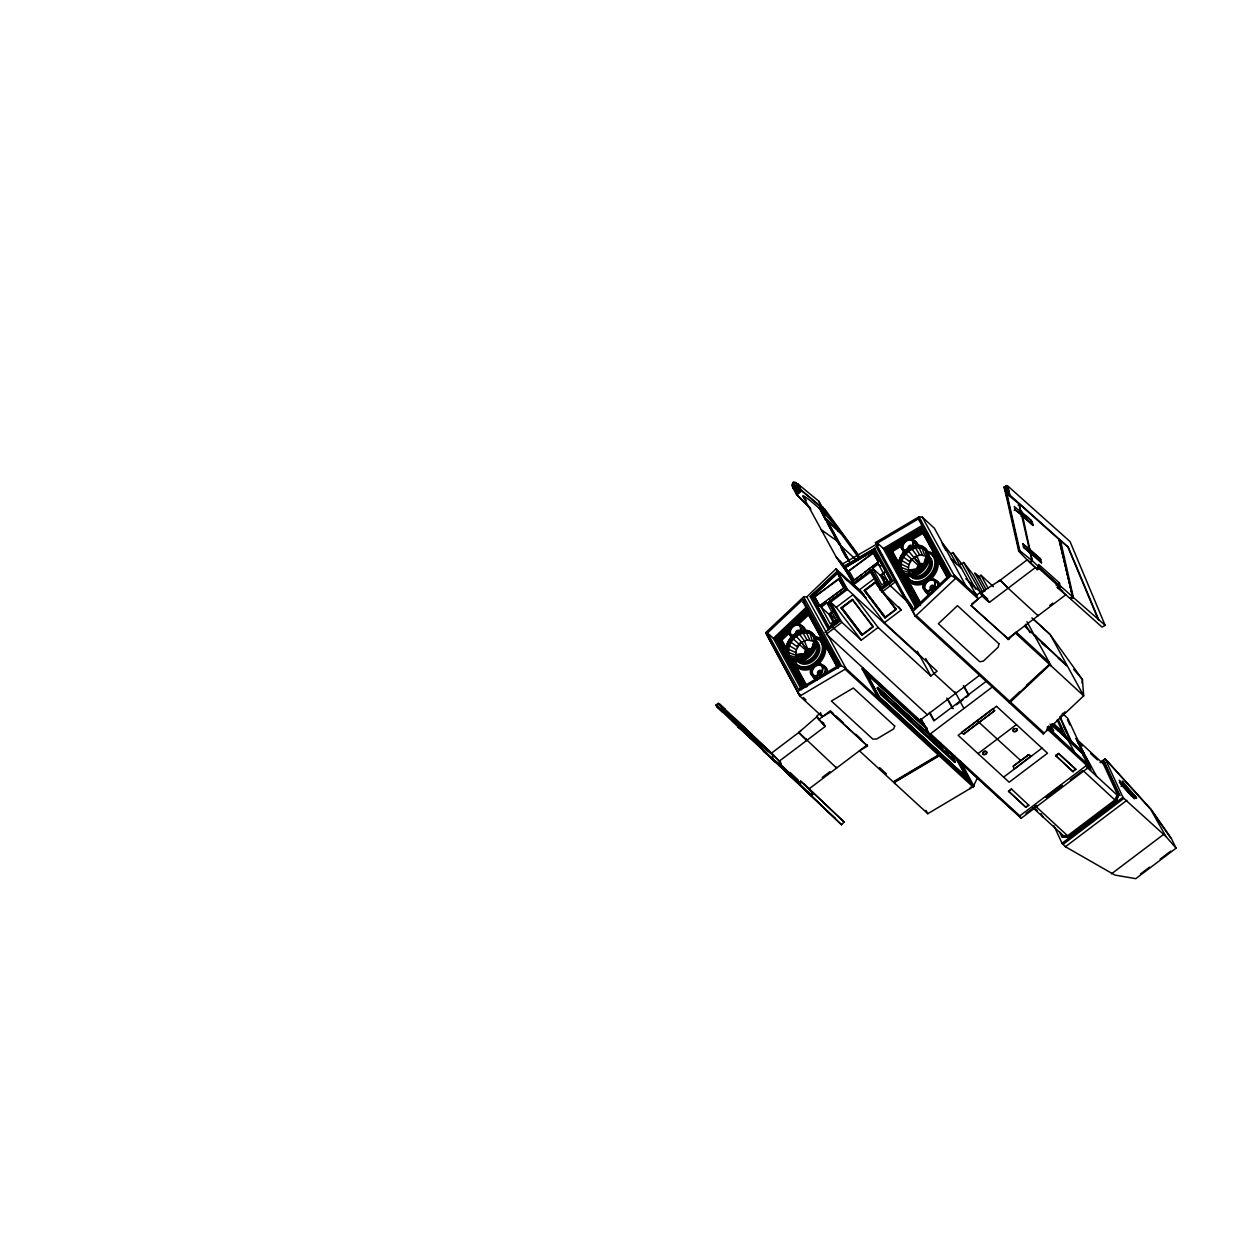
<?xml version="1.0" encoding="UTF-8"?>
<svg xmlns="http://www.w3.org/2000/svg" width="1238" height="1238" viewBox="0 0 1238 1238"><rect width="100%" height="100%" fill="white"/><g stroke="black" fill="none" stroke-linecap="round" stroke-linejoin="round"><path stroke-width="1.5" d="M734.536 718.752L722.667 708.817L721.8 709.73L771.553 758.321L773.843 755.907L780.451 762.113L778.176 764.542L757.641 744.378M734.536 718.35L773.224 755.397L772.558 757.037L770.995 757.795L721.8 709.73M815.517 643.187L812.592 634.986C801.048 625.36 783.035 642.646 788.962 655.304L796.638 657.471L805.536 654.716L806.031 655.831L798.077 659.266L790.85 657.672L794.239 659.962L800.073 660.458A16.574 12.148 -47.4 0 1 789.627 641.423A16.574 12.148 -47.4 0 1 814.356 636.1A16.574 12.148 -47.4 0 1 799.98 660.349C791.856 655.196 797.148 653.06 805.288 654.004L806.031 655.831A4.085 2.987 -47.4 0 0 806.696 656.233M796.638 657.471L795.879 654.747M805.288 654.004L805.257 654.438A4.085 2.987 -47.4 0 1 806.495 650.817L807.269 650.089L806.495 650.817L799.361 644.503L801.76 642.429L795.647 635.605M805.567 654.778L796.668 657.038M919.246 571.136A4.085 2.987 -47.4 0 1 918.581 570.733L917.838 568.907L908.398 570.084L917.807 569.341A4.085 2.987 -47.4 0 1 919.045 565.72L919.819 564.992L908.197 550.508C898.742 555.847 896.699 574.262 909.93 575.531M917.838 568.907L918.581 570.733L910.626 574.169L909.218 571.941M918.116 569.681L909.187 572.374L901.512 570.207M1082.012 683.067L1082.414 679.492L1050.257 634.754L1031.888 617.87M1019.075 503.928L1031.904 560.535L1030.295 561.882L1029.118 561.928L1018.735 551.25L1005.921 494.658L1006.989 494.101L1019.075 503.928L1018.162 505.027M803.385 654.577L795.848 655.181L796.344 649.795L799.454 644.549L792.645 638.375M806.232 653.06L806.913 655.475L808.507 653.896L806.232 653.06L807.191 651.436L809.002 653.06L809.776 652.472L808.693 650.306L810.333 649.95L811.323 652.565L810.488 651.807L811.679 650.476M900.459 567.221L908.398 570.084L908.893 564.698L912.004 559.452L905.195 553.278M918.782 567.963L919.447 570.378L921.057 568.799L918.782 567.963L919.741 566.354L921.552 567.963L922.325 567.375L921.242 565.209L924.446 565.766M927.277 554.516L928.082 555.243L926.241 551.514L927.417 557.951L923.347 567.344M1083.265 753.988L1083.59 752.596L1067.775 718.35L1062.374 713.382M813.536 641.392L814.991 643.187L811.416 650.352L814.078 641.392L811.989 648.078M923.486 564.636L924.771 566.045L923.486 564.636L926.086 556.295L928.067 558.106L926.086 556.295M924.538 562.981L926.628 556.295L925.142 549.889C920.515 545.184 912.932 546.84 908.197 550.508M796.251 487.911L796.823 488.128A7.103 5.2 -47.4 0 0 796.452 483.826A3.776 2.77 -47.4 0 0 793.868 482.65L793.156 482.247M811.726 653.308L809.791 651.528L810.333 649.95M924.229 565.379L923.037 566.71L923.873 567.468L922.341 566.431L922.883 564.853M923.177 567.19L923.703 565.611M969.988 788.621L970.499 787.182M1046.791 730.544L1052.764 723.797M853.864 582.448L836.254 557.1L802.905 496.19C803.741 492.91 839.952 528.317 822.078 508.307L818.813 501.22L797.814 483.919L796.978 484.553L798.077 486.782A7.443 5.463 -47.4 0 1 797.442 489.737A7.443 5.463 -47.4 0 1 794.889 489.18L793.604 487.107L792.784 487.726L796.297 494.132L810.921 509.158M983.08 752.874L982.879 753.694A2.306 1.517 -28.7 0 0 983.993 754.716L984.999 754.638A1.996 1.315 -28.7 0 0 986.64 753.385L986.841 752.565A2.306 1.517 -28.7 0 0 985.727 751.543L984.721 751.636M823.022 507.1L826.195 514.234L818.813 501.22M864.047 594.658L835.99 568.876L806.82 596.871L803.648 596.855L765.657 632.742L799.872 696.096L822.372 716.787L830.512 711.943L867.544 745.972L859.404 750.816L927.804 813.706L974.043 786.207L846.111 668.613L845.074 669.232L973.068 786.95L977.324 778.114M826.272 514.157L822.326 507.642L801.326 490.341L797.814 483.919M1086.856 767.251L1117.078 795.028L1115.005 799.918L1067.682 835.696L1063.334 835.665L1033.111 807.888M1059.651 832.044L1062.049 837.259L1067.574 837.275L1116.134 800.553L1118.781 794.363L1103.569 761.432L1100.381 762.546L1105.178 758.909L1150.984 809.219L1171.163 838.08L1176.1 848.154L1135.726 878.67L1114.85 875.049L1065.438 846.746L1062.049 843.279L1054.002 825.839M807.671 653.138L808.166 652.302M804.731 657.688C811.834 653.819 817.297 644.549 813.691 636.611L815.533 640.34L814.728 639.613M920.221 568.041L920.716 567.205M923.966 565.255L928.067 558.106M793.156 483.006L792.954 483.346A3.776 2.77 -47.4 0 0 792.784 486.596A7.103 5.2 -47.4 0 0 795.972 488.762L792.599 482.665M811.664 651.064L813.706 648.248M924.213 565.967L928.299 560.319M809.807 654.469L807.191 651.436M878.346 544.705L877.309 545.943L905.117 596.716L912.298 606.713L911.122 607.765L904.065 597.644L876.21 546.778L878.346 544.705L877.463 543.08L918.348 518.892L920.685 521.043M803.044 602.101L805.319 599.919L803.044 602.101L830.837 652.875L839.24 665.085L798.417 689.365L767.514 632.943L803.199 599.238L804.081 600.863M806.774 655.97L807.594 653.989L806.325 655.413M778.965 765.672L781.24 763.258M798.386 783.561L800.661 781.132L812.685 792.459L810.41 794.873L716.477 706.325L722.667 712.252L725.251 709.529L719.061 703.602L772.466 753.849M799.175 784.691L801.45 782.277M716.245 704.871L718.241 703.695L723.766 708.987L722.048 710.813L716.245 704.871L722.048 710.813M718.288 703.416L724.772 709.622L722.729 711.773L716.229 705.567L718.288 703.416L718.999 704.082M720.501 708.956L721.831 707.548L723.766 708.987M734.939 721.352L734.242 722.079L739.163 727.65M741.485 727.511L740.324 728.733L732.014 719.943L739.937 728.037M740.587 728.671L737.863 726.644L751.11 738.56L746.746 735.001L748.681 736.239M764.744 752.147L759.869 746.529M760.488 746.777L761.355 745.864L773.224 755.397M776.706 763.057L765.889 753.478L766.43 752.689M779.476 765.703L841.546 824.756L844.13 822.047L804.251 784.041M732.633 721.089L811.277 795.725L813.583 793.295L844.13 822.047M1060.951 715.812L1065.051 711.819M829.522 628.27L840.416 620.037L828.207 629.26L810.178 596.67L836.594 571.724L837.275 571.198L866.089 597.691M919.989 656.125L847.442 589.427L837.646 571.538L810.178 596.67M829.042 627.651L812.128 596.902L837.662 572.807L846.637 589.04L828.965 602.101L838.946 620.161L828.872 627.48L838.76 619.99M837.724 573.07L812.128 596.902M801.528 689.752L773.363 638.313L806.294 607.208M802.116 687.523L775.298 638.514L807.191 608.384M807.981 609.127L776.087 639.257L802.92 688.251M808.615 610.613L777.031 639.226L803.369 687.338M803.926 685.898L778.362 639.195L807.238 611.912M786.842 651.946L779.553 638.638L790.726 628.099M796.313 622.822L807.47 612.268L808.12 612.856L837.878 667.622M786.563 650.879L780.203 639.241L788.575 631.318M796.947 623.41L808.12 612.856M786.47 649.393L780.899 639.226L788.993 631.566M797.086 623.921L807.888 613.723L808.863 614.636L798.077 624.834M786.517 648.604L781.874 640.123L788.621 633.748M906.139 599.532L915.315 616.292L916.29 615.549L1044.145 733.035L1043.247 733.886L915.315 616.292L913.071 611.309L951.109 575.531L955.767 578.239L978.252 598.913L971.134 605.614L1008.599 639.319L971.134 605.614M915.315 616.292L955.767 578.239L922.325 517.159L918.967 516.834L875.436 542.584L879.676 551.189M1008.165 639.659L1015.284 632.958L1083.699 695.833L1043.247 733.886M1019.617 691.794L1008.707 702.054L1010.456 702.132M1026.441 685.388L1048.601 665.239M1049.484 664.388L1009.047 702.441L1010.007 701.714M1009.496 702.859L1049.932 664.806M808.012 652.209L809.513 651.064M911.601 548.434L916.894 555.754L914.124 557.348C922.666 566.772 920.732 568.706 911.911 559.406L919.602 554.825L926.628 556.295M920.561 567.112L922.062 565.967M921.552 569.372C917.079 574.061 909.017 576.954 903.4 572.575M905.117 596.716L904.065 597.644L913.52 608.926L949.236 575.33L918.348 518.892M801.032 730.513L798.835 732.463L836.609 768.055L836.037 767.003M798.82 732.447L816.554 717.003L825.251 726.458L779.352 761.091L771.584 753.075L798.696 732.556L806.542 740.525L805.892 738.947M1056.107 585.187L1057.484 584.135A2.244 1.64 -48 0 1 1058.629 586.224L1057.252 587.276L1065.67 594.859L1007.345 638.963M795.91 491.331C806.758 482.294 787.399 499.007 800.63 490.96L799.315 488.762M796.653 491.579L799.361 489.536L800.181 490.294L797.473 492.337L796.653 491.579L798.231 493.73L797.473 492.337M798.634 493.606L797.814 492.353L800.321 490.913M796.993 493.312L800.63 490.96M798.355 493.358L800.599 491.656L800.042 490.65M825.56 520.068L819.494 507.889L848.664 561.17M820.5 509.53L835.433 525.129M825.452 510.396L822.914 508.23L858.94 556.141M838.234 531.226L839.132 530.545M826.504 520.44L841.515 534.243L842.413 533.563L826.102 518.567L849.531 561.356M839.472 542.987L838.575 543.668L827.417 523.457M876.04 544.55L842.258 564.141L843.542 566.462L874.848 548.388L843.914 566.803L853.709 584.692L862.221 592.522M845.446 567.546L853.678 583.423L871.506 569.944L854.003 583.175L844.873 567.36L874.307 550.198L845.183 567.422M876.21 546.778L877.309 545.943M825.87 601.637L819.835 606.218L814.511 596.902L838.699 578.61L844.007 587.926L828.903 599.362M861.818 574.463L854.266 580.173L848.943 570.873L873.13 552.581L878.454 561.897L864.851 572.173M814.511 596.902L839.132 579.028M873.564 552.984L848.943 570.873M819.386 605.815L844.007 587.926M878.454 561.897L854.266 580.173M826.891 602.86L836.068 619.634L830.373 623.952L821.181 607.177L826.891 602.86L829.414 605.196M878.33 563.971L887.507 580.746L881.812 585.063L872.62 568.288L878.33 563.971L880.868 566.308M837.553 572.9L812.499 596.886L829.197 627.233L838.559 620.145L828.578 602.101L846.25 589.04L837.522 573.24L846.08 588.87M853.678 583.423L871.351 570.362L881.147 588.251L891.035 580.761L874.121 550.028M840.416 620.037L830.621 602.148L847.442 589.427M853.709 584.692L870.515 571.987L873.347 574.587M830.621 602.148L836.284 607.347L853.106 594.642L878.098 627.449L930.837 675.948L937.104 671.197L884.365 622.714L859.373 589.907L874.647 578.347M821.181 607.177L828.779 614.172L833.066 610.938M872.62 568.288L880.218 575.268L884.505 572.033M834.783 622.683L830.172 614.249L832.71 612.33M886.222 583.779L881.611 575.345L884.149 573.442M841.159 607.966L852.533 599.409L873.378 626.768L861.988 635.326L841.159 607.966L852.533 599.409M875.467 582.03L864.217 590.526L885.062 617.901L864.356 590.48L875.467 582.03L896.436 609.328L885.062 617.901M841.979 607.997L852.564 600.012L872.805 626.614L862.221 634.599L841.979 607.997L862.221 634.599M864.975 590.603L875.56 582.618L895.817 609.22L885.232 617.205L864.975 590.603L885.232 617.205M871.351 570.362L880.961 588.081L891.035 580.761M879.939 589.536L892.521 580.637L879.939 589.536L901.171 610.009L884.365 622.714M824.941 632.479L840.571 620.656L840.045 619.696M880.466 590.495L893.851 580.374M942.304 543.946L945.863 550.446M878.098 627.449L861.277 640.17L841.886 622.343L826.257 634.15L924.167 724.292M881.781 592.182L895.941 581.473M993.495 586.719L980.991 575.221L979.088 576.645L985.943 589.18M959.218 760.689L970.344 781.008L969.369 781.735L877.835 697.598L862.112 668.891L863.087 668.149L878.794 696.855L887.352 704.53M878.856 696.731L865.068 670.702L924.724 725.545M820.748 713.011L816.631 716.121L824.307 725.592L822.357 722.048M1060.084 585.682L1057.267 587.121L1069.663 598.171L1072.464 596.731L1060.084 585.682L1059.48 583.005L1038.667 564.435L1039.286 567.112L1036.469 568.552L1035.386 567.577L989.533 602.256L980.125 592.507L976.008 595.617L974.198 592.306L977.045 594.921M818.566 719.665L830.311 710.782L833.174 713.398M971.784 603.819L982.074 596.051L988.203 601.683M986.253 598.14L987.676 598.852M951.697 755.041L955.411 761.803L954.637 762.391L880.899 694.611L877.247 687.941L878.021 687.353L941.932 746.112L941.159 746.7L938.497 741.841M880.899 694.611L881.673 694.023L955.411 761.803M877.835 697.598L879.181 696.483L865.068 670.702M822.249 777.433L829.909 771.645M1037.444 614.729L1038.078 615.735L1008.119 588.189M1049.762 605.413L1052.842 603.092M779.398 761.138L780.451 762.128L779.073 763.165L799.392 782.23L800.769 781.193L809.018 788.916L867.343 744.812M830.512 711.943L867.544 745.972M919.989 720.315L979.335 675.453M1036.237 637.74L1036.515 636.734L1034.519 634.908L1034.117 635.682M985.974 681.519L933.885 720.903L929.305 712.717M956.34 704.809L963.195 699.609M965.95 697.536L968.689 695.462L963.319 685.666M1058.645 731.271L1051.681 724.725L1082.523 753.323L1089.719 766.477L1021.288 818.21L928.871 734.026L920.685 719.046L928.887 734.026L930.496 733.763L992.783 686.657M961.616 732.308L992.752 708.77L994.656 710.658L963.52 734.211L961.771 732.602M940.447 742.738L943.108 747.613L941.267 748.99L918.534 728.099M938.868 755.505L939.673 754.251L894.47 781.132L895.074 782.06L894.47 781.132M939.317 755.923L940.122 754.669L894.919 781.549M1066.444 665.224L1024.615 626.196M1066.754 665.781L1034.519 634.908M978.035 753.602L1016.398 724.601M1031.378 755.737L1014.077 769.216L1013.257 766.183L1028.144 754.917L1031.533 756.016L1028.144 754.917M1028.298 755.195L1013.257 766.183M1003.631 777.124L1041.978 748.123M1070.468 741.051L1059.713 716.848M1061.972 733.236L1071.412 741.392L1060.347 717.421M1008.521 791.144L1011.4 788.977L1028.793 805.211L1025.915 807.377L1008.521 791.144L1025.915 807.377M1055.674 755.505L1058.536 753.338L1075.667 769.077L1073.052 771.738L1055.674 755.505L1073.052 771.738M1008.784 791.624L1011.4 788.977M1055.921 755.985L1058.8 753.818L1075.93 769.556M1080.542 747.86L1076.766 740.045M1061.43 733.886L1082.523 753.323M1025.652 806.897L1028.793 805.211M1072.804 771.259L1075.667 769.077M930.496 733.763L1019.818 815.857L1086.655 765.316L1089.719 766.477L1047.456 726.845M1046.172 796.746L1061.523 785.14L1062.281 785.728L1047.069 797.551L1046.172 796.746L1047.069 797.551M1046.311 796.978L1061.662 785.372L1062.421 785.96M1046.93 797.334L1062.281 785.728M1026.039 813.397L1036.717 805.319M1070.297 779.94L1082.492 770.717M1091.034 767.034L1082.368 752.704M1117.496 794.564L1103.275 763.8L1104.776 762.67L1103.569 761.432M1070.375 835.805L1086.856 823.347M1091.343 819.958L1096.744 815.873M1099.731 813.614L1113.21 803.416M1062.049 843.279L1122.912 797.272L1105.178 758.909L1100.273 762.438M1062.9 844.486L1123.856 798.402L1165.902 836.455L1176.1 848.154M1065.438 846.746L1126.828 800.336M1111.399 873.889L1163.318 834.644M1140.446 874.013L1149.529 867.157M1160.13 859.141L1170.73 851.125M1105.178 758.909L1150.706 809.404M1121.055 786.3L1122.154 785.542L1134.488 798.742L1119.245 780.234L1122.154 785.542M1123.253 785.635L1124.336 784.877L1136.685 798.077L1122.262 781.101L1124.336 784.877M1132.553 795.198L1131.455 795.957L1119.353 782.339M1135.586 796.065L1134.921 796.514L1122.417 783.174M989.533 602.256L980.852 592.785L1000.149 580.22L1008.057 588.251M997.735 581.798L1000.165 580.235M830.837 652.875L831.998 652.132L839.333 662.051L838.033 662.872L804.143 601.266M919.648 565.023L920.701 564.466A4.085 2.987 -47.4 0 1 922.527 564.064M801.651 642.383L807.099 650.105L801.574 642.445L807.052 639.922L814.078 641.392M807.099 650.105L808.151 649.548A4.085 2.987 -47.4 0 1 811.463 649.733L810.936 649.733M797.798 691.438L841.267 665.595L846.111 668.613L799.872 696.096L765.657 632.742M893.604 782.261L939.828 754.778M894.053 782.679L940.276 755.18M845.275 567.654L873.951 550.415L890.648 580.761L881.301 587.833L871.32 569.789M877.463 543.08L883.313 548.465L922.558 525.237M917.11 606.883L885.418 548.991L923.563 526.429M924.353 527.156L886.207 549.718L917.002 605.955M923.95 528.146L887.228 549.858L918.209 606.419M918.101 604.283L888.141 549.564L922.821 529.044L948.942 576.258M890.354 549.084L901.898 542.259M906.866 539.319L923.362 529.554M899.283 566.679L890.06 549.827L902.858 542.259M907.655 539.412L922.062 530.901L922.697 531.489L947.287 576.397M890.06 549.827L890.71 550.415L903.508 542.848M909.899 539.056L922.697 531.489M899.624 565.426L891.468 550.523L901.233 544.751M910.998 538.963L922.403 532.232L923.378 533.129L911.988 539.876M891.468 550.523L892.459 551.436L902.223 545.649M950.923 553.711L952.873 552.55L962.189 564.482L975.73 589.226M960.518 564.373L963.69 562.501L973.006 574.432L982.926 592.569M1005.504 486.163L1006.927 492.399L1008.521 494.21L1006.401 495.308L1003.879 486.998L1006.68 486.132M1006.834 485.853L1009.481 494.952L1007.577 486.503L1006.834 485.853L1004.328 487.138L1006.974 496.237M1005.287 493.235L1006.927 492.399M1006.246 495.587L1008.753 494.287M1014.216 510.195L1015.067 509.762L1021.18 514.42L1033.049 525.407C1032.275 515.828 1017.775 514.977 1019.632 504.284M1020.22 512.95L1021.644 512.223L1022.387 515.488L1020.963 516.215M1039.286 567.112L1032.477 561.046L1030.697 553.169L1041.529 562.826L1040.709 559.266L1029.892 549.595L1021.768 511.99M1018.735 551.25L1019.818 550.709L1031.904 560.535M1029.892 549.595L1040.709 559.266M1029.49 549.966L1030.217 553.247L1023.47 547.211L1022.805 543.915L1030.124 549.641M1030.264 553.386L1031.053 552.984L1041.529 562.826M1059.186 540.201L1072.944 597.768L1059.186 540.201L1059.976 539.783M1060.099 541.006L1060.889 540.604M1032.477 561.046L1029.676 562.485L1036.469 568.552L1037.846 567.499L1058.629 586.224M1073.408 597.536L1060.548 540.774L1068.363 547.273L1098.679 619.619L1105.178 625.422L1102.021 627.062L1070.576 598.991L1073.408 597.536L1098.679 619.619M1037.011 569.882L1039.827 568.459M1056.664 584.429L1059.48 583.005M1057.809 588.452L1060.626 587.029M918.875 570.316L920.144 568.892L920.979 569.65M924.91 566.633L923.037 566.71M925.142 549.889C912.452 541.145 893.851 561.696 904.189 573.302L910.626 574.169L918.565 570.238M798.077 659.266L806.031 655.335M733.298 720.454L732.308 720.748M875.498 582.649L895.817 609.22M861.988 635.326L841.283 607.92M921.242 565.209L922.341 566.431M808.693 650.306L809.791 651.528M823.425 509.468L824.523 509.251A5.029 1.811 -40.8 0 1 825.328 509.886L858.274 554.887M920.53 564.482L916.724 555.769M807.981 649.579L804.344 640.851L799.052 633.531M802.472 660.968L793.45 659.235L800.058 659.606M800.847 660.334L796.591 659.885M919.602 568.722L921.057 568.799M807.068 653.819L808.507 653.896M909.713 575.113L905.999 574.138M802.27 660.473L805.102 660.752M795.848 655.181L787.91 652.302M908.29 567.468L900.336 563.785M795.74 652.565L787.786 648.882M908.893 564.698L901.125 560.149M796.344 649.795L788.575 645.246M812.592 634.986L809.203 632.68M810.89 653.277A3.915 2.878 -47.4 0 0 809.296 648.727A3.915 2.878 -47.4 0 0 804.731 652.937A3.915 2.878 -47.4 0 0 808.677 655.304L809.095 655.583M910.162 561.959L902.781 556.574M837.909 541.548L821.336 529.833L823.58 532.541M797.612 647.056L790.231 641.671M1032.244 521.832L1014.324 506.481L1015.067 509.762L1021.613 515.07M1030.852 552.922L1023.547 547.181L1030.078 552.504M1029.335 549.239L1022.805 543.915L1025.435 546.36M822.078 508.307L801.326 490.341L796.498 494.488L810.194 507.812M1068.363 547.273L1009.883 495.092L1007.84 486.039L1070.034 541.548L1105.178 625.422M1019.524 504.16L1059.604 539.969L1072.464 596.731M1022.217 515.735L1033.049 525.407M1070.112 597.939L1071.025 598.759M1037.784 566.06L1058.567 584.785M1038.094 566.664L1057.484 584.135M1060.223 588.886L1062.653 591.068M1033.219 618.892L1050.164 634.475L1083.699 695.833L1082.414 679.492L1073.671 669.278M922.325 517.159L934.365 528.224L965.857 585.76M979.351 577.125L974.755 572.915L984.891 591.408M975.188 573.689L979.769 577.914M951.078 558.771L961.539 568.381M1041.483 642.274L1047.023 647.381M1058.119 657.579L1060.889 660.117M1041.792 642.847L1045.94 646.669M1058.428 658.136L1061.198 660.69M965.857 578.703L982.074 593.621M980.852 592.785L986.903 598.465M953.817 574.695L976.318 595.37M1016.104 631.953L1049.251 662.423M921.753 547.583L924.647 555.104M918.611 546.933L922.248 554.609M927.417 557.951L928.206 558.678M915.145 547.227L919.602 554.825M924.956 565.162L925.761 565.89M921.49 566.617L922.325 567.375M919.741 566.354L921.552 567.963M921.335 570.3L920.144 568.892M918.627 569.619L919.447 570.378M916.151 573.287L916.94 574.014M888.141 549.564L917.745 603.138M885.418 548.991L888.605 551.931M912.592 574.509L913.396 575.237M1075.946 738.529L1103.275 763.8M797.411 484.228L800.243 486.828M819.912 504.903L825.328 509.886M1079.598 743.434L1082.352 745.972M1090.616 753.571L1097.518 759.915M1054.312 724.199L1062.514 731.751L1057.128 720.052M819.061 508.214L825.916 514.497M1052.315 723.828L1070.793 740.819M1071.412 741.392L1083.59 752.596M797.442 489.737L796.761 489.118A7.443 5.463 -47.4 0 1 792.506 486.797A4.132 3.033 -47.4 0 1 793.171 482.541A4.132 3.033 -47.4 0 1 796.73 483.609A7.443 5.463 -47.4 0 1 796.761 489.118L793.171 482.541M842.304 533.64L839.024 530.622L835.836 524.819M1048.586 725.979L1053.739 730.73L1050.134 724.137M881.611 575.345L888.373 581.566M1047.286 727.449L1089.719 766.477M1046.961 728.826L1086.655 765.316M1087.382 766.523L1090.988 769.85L1082.801 754.901M909.945 604.19L888.76 584.228M839.952 544.952L855.195 558.942M1083.838 771.274L1116.196 801.156L1118.285 796.282L1117.078 795.028M843.542 566.462L846.746 569.418M844.486 578.146L847.163 580.607M846.637 589.04L828.578 602.101M955.566 693.419L933.978 673.58L925.745 658.554M951.697 707.44L953.043 708.678L947.674 698.866M830.172 614.249L836.934 620.455M1035.092 805.737L1068.889 836.934L1064.541 836.919L1063.334 835.665M1034.829 808.275L1037.243 810.488M927.339 714.775L832.292 626.923M864.743 670.95L927.247 728.393M862.112 668.891L864.96 671.491M926.953 728.548L865.424 672.745L926.504 728.888M943.108 747.613L879.181 688.854L881.905 693.806L954.25 760.302L949.608 751.853M877.247 687.941L885.758 695.771M899.964 708.832L911.338 719.278M919.849 727.108L922.697 729.724M929.8 736.254L936.903 742.785M880.187 692.847L915.702 725.499M879.073 696.514L968.039 778.702L957.129 758.786M890.184 707.13L966.63 777.402M878.624 696.855L970.344 781.008M806.062 632.03L809.698 639.69M802.595 632.309L807.052 639.922M812.422 650.244L813.211 650.987M808.94 651.714L809.776 652.472M807.594 653.989L809.528 655.769M807.95 654.639L808.785 655.397M806.077 654.716L806.913 655.475M806.99 656.31L807.795 657.038M803.601 658.384L804.39 659.111M780.899 639.226L781.874 640.123M778.362 639.195L804.282 687.059M775.298 638.514L778.501 641.454M767.514 632.943L773.363 638.313M836.021 716.013L843.14 722.559M855.953 734.351L861.648 739.581M797.937 692.568L800.615 695.013M803.292 697.474L805.953 699.934M879.553 767.591L886.47 773.936M824.307 725.592L825.251 726.458L823.409 722.93M1061.771 733.267L1082.322 753.478M790.123 772.512L798.247 780.126M779.321 763.784L798.293 781.565M724.772 709.622L724.06 708.941L722.002 711.092L722.729 711.773M812.314 792.846L813.211 793.682L809.048 789.705M810.751 794.502L811.648 795.338L795.508 779.909M772.481 758.585L779.754 765.424M811.277 795.725L835.511 818.519M1092.999 818.055L1093.928 818.937M776.907 763.181L841.546 824.756M803.88 784.01L813.583 793.295M735.062 718.767L773.843 755.907M717.576 703.478L721.831 707.548M722.667 708.817L761.355 745.864M722.234 709.266L760.921 746.313M776.118 761.339L792.243 776.768M766.523 752.781L764.094 750.46L763.444 751.141L765.889 753.478M759.823 746.576L757.594 744.44L765.517 752.534M762.515 750.011L765.904 753.23M772.326 759.498L774.756 761.819M1071.102 741.624L1081.269 751.574M1035.339 567.546L1027.416 559.653L1000.304 580.142L1008.15 588.096M1127.091 789.504L1136.035 798.525M792.784 487.726L795.446 490.449M1118.781 794.363L1119.988 795.601L1104.776 762.67M1116.134 800.553L1117.341 801.806M1090.663 819.819L1091.56 820.732M836.254 557.1L843.852 565.101M839.225 560.752L843.078 564.807L839.225 560.845L849.81 576.072M1122.912 797.272L1123.856 798.402M802.905 496.19L806.278 500.245M924.353 549.146L927.03 552.241L927.804 556.636M909.187 571.879L910.626 573.689M811.803 634.243L814.48 637.338L815.254 641.733M796.638 656.976L798.077 658.771M788.962 655.304L791.639 658.399M981.61 593.961L963.69 562.501M968.549 581.195L973.037 586.858M942.056 542.615L951.372 554.547L956.881 564.59M840.571 620.656L841.886 622.343M898.896 607.022L901.171 610.009M836.284 607.347L861.277 640.17M841.515 534.243L858.042 556.821M1170.529 837.786L1150.582 809.188L1165.902 836.455M1019.818 815.857L1021.288 818.21L929.336 733.685L920.933 718.705M929.723 712.314L934.319 720.501M1026.936 621.662L1051.201 665.967M1025.435 624.339L1029.985 632.664M1081.78 749.191L1096.543 776.164M1083.173 752.658L1090.167 765.424M1080.975 749.238L1089.719 765.208M980.991 575.221L988.28 588.53M1066.986 738.266L1074.182 751.404M980.125 592.507L982.074 596.051M952.873 552.55L978.252 598.913M918.967 516.834L951.109 575.531M927.262 533.176L929.104 536.565M934.659 546.701L936.501 550.074M942.056 560.21L943.913 563.584M924.848 529.802L950.289 576.258M922.821 529.044L949.298 577.419M922.062 530.901L947.55 577.465M922.403 532.232L947.472 578.007M994.656 710.658L963.52 734.211M1020.7 760.55L977.339 720.826M1041.081 813.66L1042.798 816.801M892.459 551.436L899.716 564.683M905.148 574.618L906.959 577.929M908.769 581.241L920.561 602.767M904.158 573.705L920.484 603.51M890.71 550.415L899.005 565.58M903.616 573.999L920.221 604.314M901.125 570.037L920.499 605.413M964.139 686.425L968.611 694.58M901.295 575.082L903.106 578.394M914.867 599.888L916.677 603.2M883.313 548.465L915.656 607.549M875.436 542.584L877.108 545.633M907.454 601.049L913.071 611.309M881.487 554.5L883.313 557.827M888.76 567.793L893.31 576.088M895.12 579.415L896.962 582.773M902.471 592.816L904.297 596.174M955.086 691.887L963.922 708.492M874.492 548.047L892.521 580.637M873.13 552.581L878.005 561.495M880.218 575.268L884.814 583.655M946.853 698.108L952.223 707.919M917.312 651.25L930.837 675.948M870.515 571.987L880.311 589.876M960.332 761.184L974.043 786.207M958.367 760.194L973.068 786.95M820.438 508.756L849.175 561.263M820.005 509.081L839.488 544.643M841.345 548.032L846.9 558.199M956.912 758.987L966.909 777.247M841.329 548.867L845.956 557.332M954.637 756.016L965.547 775.932M952.78 759.002L954.637 762.391M944.068 746.468L949.623 756.619M845.275 567.391L853.849 583.593M940.168 742.862L941.932 746.112M799.361 489.536L800.119 490.929M793.651 482.696L796.746 488.36M796.142 491.548L797.226 493.529M835.99 568.876L837.275 571.198M838.699 578.61L843.573 587.524M878.021 687.353L881.673 694.023M829.15 602.272L838.946 620.161M828.779 614.172L833.375 622.559M814.944 597.304L819.835 606.218M925.962 810.333L927.804 813.706M806.82 596.871L846.111 668.613M803.648 596.855L841.267 665.595M835.48 657.208L840.029 665.533M834.938 658.709L838.575 665.348M808.058 610.102L838.931 666.493M807.47 612.268L837.909 667.855M807.888 613.723L837.801 668.365M894.022 781.472L895.306 783.824M794.873 663.862L806.944 685.914M792.041 659.575L806.882 686.703M791.128 659.189L805.69 685.806M788.652 655.273L805.969 686.889M820.438 713.243L822.372 716.787M805.721 739.024L806.542 740.525M808.445 787.863L809.018 788.916M1067.45 719.742L1069.818 724.88M1076.147 738.575L1078.515 743.713M1063.38 725.685L1066.537 732.525M1058.088 719.293L1065.995 736.409M1060.858 833.298L1062.452 836.764M1068.038 547.459L1098.354 619.789M908.429 569.65L909.187 572.374M789.751 656.032C784.753 644.41 797.937 629.894 809.992 633.423L812.097 640.201M1030.914 520.146L1031.718 523.705M1039.378 557.58L1040.199 561.139M1030.248 549.409L1031.053 552.984M1020.452 511.155L1021.18 514.42M1028.917 548.589L1029.66 551.854M1006.989 494.101L1019.818 550.709M1005.457 489.49L1019.276 550.987M1004.931 488.84L1006.726 496.717M914.603 541.223A8.001 5.865 -47.4 0 1 918.07 546.02M904.436 551.962A8.001 5.865 -47.4 0 1 904.204 550.276M911.292 539.551A8.001 5.865 -47.4 0 1 916.197 546.345M904.591 552.953A8.001 5.865 -47.4 0 1 902.564 548.774M920.345 570.517A3.915 2.878 -47.4 0 1 917.327 567.53A4.085 2.987 -47.4 0 1 921.598 563.491A4.085 2.987 -47.4 0 1 923.981 567.298M923.842 567.283A3.915 2.878 -47.4 0 0 921.567 563.63A3.915 2.878 -47.4 0 0 917.327 567.53A4.085 2.987 -47.4 0 0 920.329 570.656M922.078 569.697A3.915 2.878 -47.4 0 1 921.227 570.207M918.967 570.548A3.683 2.708 -47.4 0 1 919.091 566.4A3.683 2.708 -47.4 0 1 923.269 564.698M923.888 565.07A3.683 2.708 -47.4 0 1 924.322 565.611M929.63 556.914A13.587 9.95 -47.4 0 1 928.082 573.581A13.587 9.95 -47.4 0 1 911.524 577.156M928.717 556.063A13.587 9.95 -47.4 0 1 927.154 572.73A13.587 9.95 -47.4 0 1 910.611 576.304M932.756 579.601A8.001 5.865 -47.4 0 1 938.203 585.899M931.874 593.296A8.001 5.865 -47.4 0 1 924.492 589.242M909.094 549.099A2.244 1.64 -47.4 0 1 909.094 545.819A2.244 1.64 -47.4 0 1 911.988 546.577M931.672 589.768A2.244 1.64 -47.4 0 1 933.885 586.626M932.4 555.274A16.651 12.21 -47.4 0 1 927.308 578.657A16.651 12.21 -47.4 0 1 907.083 574.417M929.63 560.025A12.891 9.455 -47.4 0 1 914.743 576.66M909.528 561.712A12.891 9.455 -47.4 0 1 911.508 559.019M929.196 551.808A18.322 13.432 -47.4 0 1 930.976 577.001A18.322 13.432 -47.4 0 1 905.984 576.428M911.153 540.124A7.366 5.401 -47.4 0 1 915.656 546.376M903.972 551.467A7.366 5.401 -47.4 0 1 903.338 550.152M928.933 552.968A16.651 12.21 -47.4 0 1 929.784 575.066A16.651 12.21 -47.4 0 1 907.469 576.939M907.268 550.833A7.366 5.401 -47.4 0 1 900.985 545.432A7.366 5.401 -47.4 0 1 909.45 538.066A7.366 5.401 -47.4 0 1 912.777 546.02M923.13 547.335A16.883 12.38 -47.4 0 1 925.374 568.025A16.883 12.38 -47.4 0 1 903.415 574.169M901.388 571.631A16.883 12.38 -47.4 0 1 900.119 564.729M900.97 560.829A16.883 12.38 -47.4 0 1 902.053 558.245M913.489 547.707A16.883 12.38 -47.4 0 1 916.027 546.933M906.773 550.802A6.082 4.457 -47.4 0 1 902.966 546.097A6.082 4.457 -47.4 0 1 908.615 540.124A6.082 4.457 -47.4 0 1 913.412 543.792M913.226 545.184A6.082 4.457 -47.4 0 1 912.7 546.577M934.226 580.204A7.366 5.401 -47.4 0 1 937.135 587.663M933.467 591.934A7.366 5.401 -47.4 0 1 925.374 590.541M929.8 558.524A12.891 9.455 -47.4 0 1 926.782 572.405A12.891 9.455 -47.4 0 1 913.195 577.063M910.224 547.66A2.244 1.64 -47.4 0 1 911.586 546.67M936.098 581.148A8.001 5.865 -47.4 0 1 939.952 585.589M928.485 594.673A8.001 5.865 -47.4 0 1 926.132 590.758M930.403 590.464A6.082 4.457 -47.4 0 1 925.142 585.079A6.082 4.457 -47.4 0 1 933.854 580.684A6.082 4.457 -47.4 0 1 931.75 589.783M937.677 559.932A18.322 13.432 -47.4 0 1 931.487 578.564M922.403 584.181A18.322 13.432 -47.4 0 1 908.646 580.668M930.28 552.798A18.322 13.432 -47.4 0 1 933.56 554.237M906.618 551.421A6.794 4.983 -47.4 0 1 902.363 546.175A6.794 4.983 -47.4 0 1 908.661 539.52A6.794 4.983 -47.4 0 1 914.015 543.606M908.785 549.687A6.794 4.983 -47.4 0 1 901.388 546.407A6.794 4.983 -47.4 0 1 908.785 538.576A6.794 4.983 -47.4 0 1 912.36 545.912M927.432 591.455A6.871 5.029 -47.4 0 1 926.132 582.262A6.871 5.029 -47.4 0 1 935.68 581.814M935.386 586.348A6.871 5.029 -47.4 0 1 931.982 590.34M799.392 782.23A2.244 1.64 -46.8 0 1 798.123 780.652M799.949 624.71A8.001 5.865 -47.4 0 1 803.756 630.916M791.221 637.322A8.001 5.865 -47.4 0 1 790.138 632.587M806.418 655.645A3.683 2.708 -47.4 0 1 806.851 651.126A3.683 2.708 -47.4 0 1 811.339 650.151M817.095 642.011A13.587 9.95 -47.4 0 1 814.295 659.947A13.587 9.95 -47.4 0 1 797.349 660.21M816.167 641.16A13.587 9.95 -47.4 0 1 814.604 657.827A13.587 9.95 -47.4 0 1 798.061 661.402M822.233 666.168A8.001 5.865 -47.4 0 1 827.201 672.915M817.08 680.219A8.001 5.865 -47.4 0 1 813.815 677.124M820.608 664.667A8.001 5.865 -47.4 0 1 823.796 675.004M818.922 678.532A8.001 5.865 -47.4 0 1 811.927 673.952M796.668 634.227A2.244 1.64 -47.4 0 1 795.694 632.154A2.244 1.64 -47.4 0 1 798.03 630.266A2.244 1.64 -47.4 0 1 799.408 632.03M799.253 632.541A2.244 1.64 -47.4 0 1 798.974 633.036M819.602 675.453A2.244 1.64 -47.4 0 1 821.444 671.708M817.095 638.715A16.651 12.21 -47.4 0 1 817.947 660.813A16.651 12.21 -47.4 0 1 795.647 662.686M817.08 645.122A12.891 9.455 -47.4 0 1 812.02 657.749A12.891 9.455 -47.4 0 1 799.624 661.216M796.978 646.809A12.891 9.455 -47.4 0 1 801.435 641.841M815.656 636.688A18.322 13.432 -47.4 0 1 819.293 661.138A18.322 13.432 -47.4 0 1 793.759 662.485M799.717 625.267A7.366 5.401 -47.4 0 1 803.214 630.978M791.686 636.874A7.366 5.401 -47.4 0 1 790.943 635.651M816.384 638.05A16.651 12.21 -47.4 0 1 817.235 660.164A16.651 12.21 -47.4 0 1 794.935 662.036M793.543 636.177A7.366 5.401 -47.4 0 1 788.977 628.749A7.366 5.401 -47.4 0 1 798.881 623.689A7.366 5.401 -47.4 0 1 798.309 633.732M807.78 655.753A4.085 2.987 -47.4 0 1 804.592 652.968A4.085 2.987 -47.4 0 1 808.445 648.666A4.085 2.987 -47.4 0 1 811.633 651.451M811.432 652.395A4.085 2.987 -47.4 0 1 810.998 653.324M810.581 632.432A16.883 12.38 -47.4 0 1 811.447 654.84A16.883 12.38 -47.4 0 1 788.838 656.728M787.708 653.509A16.883 12.38 -47.4 0 1 787.569 649.826M803.493 632.03A16.883 12.38 -47.4 0 1 807.207 631.72M801.59 626.211A8.001 5.865 -47.4 0 1 805.489 630.606M793.31 635.837A6.082 4.457 -47.4 0 1 790.664 630.188A6.082 4.457 -47.4 0 1 797.024 625.097A6.082 4.457 -47.4 0 1 800.769 629.863M800.336 631.272A6.082 4.457 -47.4 0 1 798.556 633.841M820.469 665.239A7.366 5.401 -47.4 0 1 823.409 674.741M820.562 677.263A7.366 5.401 -47.4 0 1 812.484 673.766M797.303 633.376A2.244 1.64 -47.4 0 1 800.305 631.844M817.25 643.605A12.891 9.455 -47.4 0 1 813.041 658.693A12.891 9.455 -47.4 0 1 798.525 660.875M817.544 675.654A6.082 4.457 -47.4 0 1 812.267 672.621A6.082 4.457 -47.4 0 1 816.554 665.75A6.082 4.457 -47.4 0 1 822.589 667.591M822.605 670.253A6.082 4.457 -47.4 0 1 818.906 675.05M824.802 644.07A18.322 13.432 -47.4 0 1 818.72 663.878M810.967 668.891A18.322 13.432 -47.4 0 1 794.842 663.475M816.74 637.678A18.322 13.432 -47.4 0 1 822.945 641.021M791.763 636.038A6.794 4.983 -47.4 0 1 793.651 625.67A6.794 4.983 -47.4 0 1 801.373 629.786M793.635 635.682A6.794 4.983 -47.4 0 1 789.426 628.827A6.794 4.983 -47.4 0 1 798.556 624.153A6.794 4.983 -47.4 0 1 798.03 633.423M817.544 676.319A6.871 5.029 -47.4 0 1 811.586 672.884A6.871 5.029 -47.4 0 1 816.43 665.131A6.871 5.029 -47.4 0 1 823.239 667.205M822.682 671.801A6.871 5.029 -47.4 0 1 819.092 675.639M983.096 752.704A1.996 1.315 -28.7 0 1 984.736 751.466M983.173 752.116A1.996 1.315 -28.7 0 0 982.879 752.518L982.693 753.338A2.306 1.517 -28.7 0 0 983.792 754.344L984.798 754.267A1.996 1.315 -28.7 0 0 986.438 753.029L986.64 752.209A2.306 1.517 -28.7 0 0 985.525 751.187L984.535 751.265A1.996 1.315 -28.7 0 0 983.56 751.76M1016.615 728.609A2.306 1.517 -28.7 0 1 1016.955 729.275L1016.754 730.111A1.996 1.315 -28.7 0 1 1015.114 731.349L1014.108 731.426A2.306 1.517 -28.7 0 1 1013.009 730.42L1013.195 729.6A1.996 1.315 -28.7 0 1 1014.34 728.548M931.502 587.245L932.415 586.905L931.502 587.245M1013.241 730.374L1013.195 730.776A2.306 1.517 -28.7 0 0 1014.309 731.797L1015.315 731.704A1.996 1.315 -28.7 0 0 1016.955 730.466L1017.156 729.646A2.306 1.517 -28.7 0 0 1016.042 728.625L1015.036 728.718A1.996 1.315 -28.7 0 0 1013.396 729.956L1013.241 730.374M818.968 672.311L819.881 672.017L818.968 672.311M998.911 643.745L998.261 647.087L983.343 661.123L979.753 661.773L938.342 623.704L957.5 605.676L998.911 643.745M894.703 726.072L893.743 728.857L876.69 739.009L872.805 739.101L831.394 701.033L853.292 688.003L894.703 726.072M996.513 706.325L958.15 735.326L1009.171 782.215L1047.518 753.215L996.513 706.325M1059.14 730.637L1052.052 724.122L1058.985 730.652M912.53 575.252A16.574 12.148 -47.4 0 0 926.906 551.003A16.574 12.148 -47.4 0 0 902.177 556.342A16.574 12.148 -47.4 0 0 912.53 575.252M911.741 574.525A16.574 12.148 -47.4 0 0 926.132 550.291A16.574 12.148 -47.4 0 0 901.388 555.614A16.574 12.148 -47.4 0 0 911.741 574.525M932.106 589.04A2.244 1.64 -47.4 0 0 933.576 585.636A2.244 1.64 -47.4 0 0 930.233 586.889A2.244 1.64 -47.4 0 0 932.106 589.04M911.725 574.803A16.883 12.38 -47.4 0 0 926.38 550.105A16.883 12.38 -47.4 0 0 901.171 555.537A16.883 12.38 -47.4 0 0 911.725 574.803M920.422 569.666A2.956 2.167 -47.4 0 0 922.991 565.348A2.956 2.167 -47.4 0 0 918.581 566.308A2.956 2.167 -47.4 0 0 920.422 569.666M929.599 590.712A7.366 5.401 -47.4 0 0 934.473 579.523A7.366 5.401 -47.4 0 0 923.455 583.624A7.366 5.401 -47.4 0 0 929.599 590.712M929.568 590.294A6.871 5.029 -47.4 0 0 934.117 579.864A6.871 5.029 -47.4 0 0 923.842 583.686A6.871 5.029 -47.4 0 0 929.568 590.294M799.206 659.622A16.574 12.148 -47.4 0 0 813.583 635.373A16.574 12.148 -47.4 0 0 788.838 640.711A16.574 12.148 -47.4 0 0 799.206 659.622M819.432 674.168A2.244 1.64 -47.4 0 0 821.088 670.81A2.244 1.64 -47.4 0 0 817.73 671.863A2.244 1.64 -47.4 0 0 819.432 674.168M799.175 659.9A16.883 12.38 -47.4 0 0 813.83 635.202A16.883 12.38 -47.4 0 0 788.621 640.634A16.883 12.38 -47.4 0 0 799.175 659.9M807.872 654.763A2.956 2.167 -47.4 0 0 810.441 650.445A2.956 2.167 -47.4 0 0 806.031 651.389A2.956 2.167 -47.4 0 0 807.872 654.763M816.678 675.933A7.366 5.401 -47.4 0 0 822.125 664.868A7.366 5.401 -47.4 0 0 811.091 668.334A7.366 5.401 -47.4 0 0 816.678 675.933M816.678 675.515A6.871 5.029 -47.4 0 0 821.753 665.193A6.871 5.029 -47.4 0 0 811.463 668.427A6.871 5.029 -47.4 0 0 816.678 675.515"/></g></svg>
